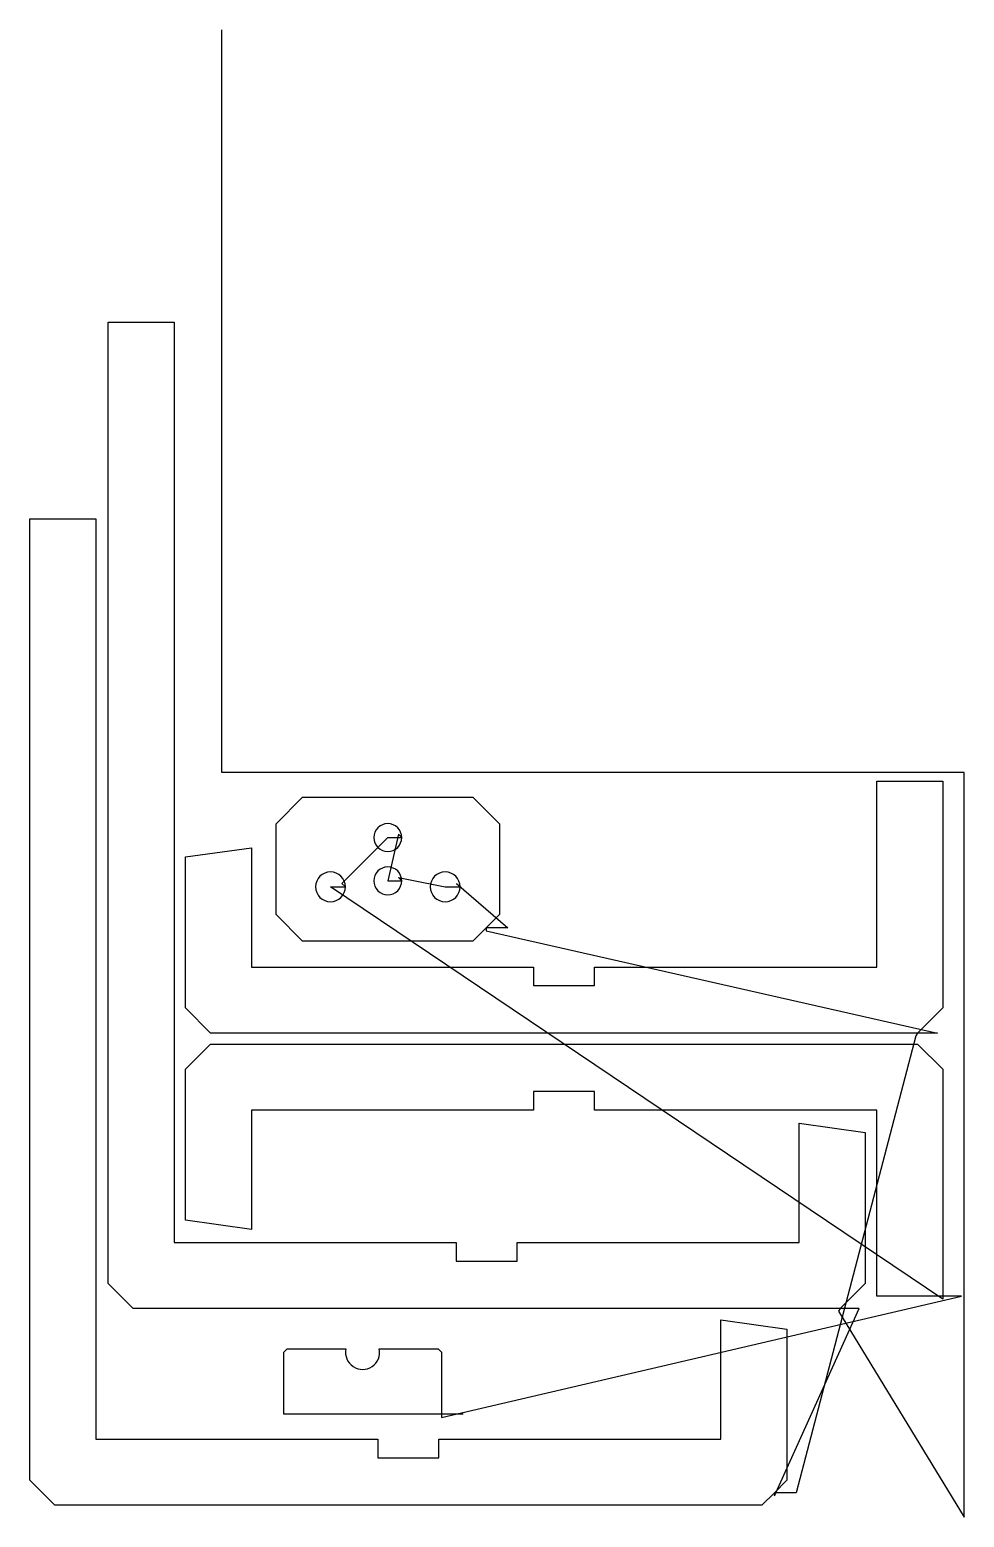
# Model space of a CAD drawing. Header units: metres. Extents: x 5435 to 6943, y 0 to 2400.
import ezdxf

# ---------------------------------------------------------------- set-up
doc = ezdxf.new("R2010")
doc.units = ezdxf.units.M

msp = doc.modelspace()

# ---------------------------------------------------------------- linework, layer by layer
at = {"layer": 'TOOL_0'}
for p, q in [((5745.17, 2398.998), (5745.17, 2399.998)), ((5745.17, 1201.457), (5745.17, 2398.998)), ((5561.896, 377.139), (5561.896, 1928.2)), ((5561.896, 1928.2), (5668.396, 1928.2)), ((5668.396, 1928.2), (5668.396, 443.2)), ((5435.347, 59.779), (5435.347, 1610.84)), ((5435.347, 1610.84), (5541.847, 1610.84)), ((5541.847, 1610.84), (5541.847, 125.84)), ((6942.989, 1201.457), (5745.17, 1201.457)), ((6942.989, 0.998), (6942.989, 1201.457)), ((6801.701, 887.793), (6801.701, 1187.793)), ((6801.701, 1187.793), (6908.201, 1187.793)), ((6908.201, 1187.793), (6908.201, 821.732)), ((5832.761, 1118.877), (5875.624, 1161.742)), ((5875.624, 1161.742), (6150.394, 1161.742)), ((6150.394, 1161.742), (6193.257, 1118.877)), ((5832.761, 972.493), (5832.761, 1118.877)), ((6193.257, 1118.877), (6193.257, 972.493)), ((5686.701, 1065.348), (5793.201, 1080.316)), ((5793.201, 1080.316), (5793.201, 887.793)), ((5938.848, 1022.784), (6013.008, 1096.685)), ((6030.205, 1101.988), (6013.008, 1026.788)), ((6013.008, 1096.685), (6035.508, 1096.685)), ((6035.508, 1096.685), (6030.205, 1101.988)), ((5686.701, 821.732), (5686.701, 1065.348)), ((6035.508, 1026.788), (6030.205, 1032.091)), ((6030.205, 1032.091), (6105.514, 1017.125)), ((6908.201, 351.701), (5920.505, 1017.127)), ((5920.505, 1017.127), (5944.505, 1017.127)), ((5944.505, 1017.127), (5938.848, 1022.784)), ((6013.008, 1026.788), (6035.508, 1026.788)), ((6105.514, 1017.125), (6129.514, 1017.125)), ((6129.514, 1017.125), (6123.857, 1022.782)), ((6123.857, 1022.782), (6206.826, 951.061)), ((5875.624, 929.628), (5832.761, 972.493)), ((6193.257, 972.493), (6171.825, 951.061)), ((6171.826, 951.06), (6150.394, 929.628)), ((6171.825, 951.061), (6171.825, 946.061)), ((6171.825, 946.061), (6899.776, 781.293)), ((6206.826, 951.061), (6171.826, 951.06)), ((6150.394, 929.628), (5875.624, 929.628)), ((5793.201, 887.793), (6248.201, 887.793)), ((6248.201, 887.793), (6248.201, 857.793)), ((6346.701, 857.793), (6346.701, 887.793)), ((6346.701, 887.793), (6801.701, 887.793)), ((6248.201, 857.793), (6346.701, 857.793)), ((5727.14, 781.293), (5686.701, 821.732)), ((6908.201, 821.732), (6867.762, 781.293)), ((6867.761, 781.293), (5727.14, 781.293)), ((6864.792, 776.971), (6671.627, 39.56)), ((6867.762, 781.293), (6864.792, 776.971)), ((6899.776, 781.293), (6867.761, 781.293)), ((5686.702, 722.849), (5727.141, 763.288)), ((5727.141, 763.288), (6867.762, 763.288)), ((6867.762, 763.288), (6908.201, 722.849)), ((5686.702, 479.233), (5686.702, 722.849)), ((6908.201, 722.849), (6908.201, 356.788)), ((6346.702, 686.788), (6248.202, 686.788)), ((6248.202, 686.788), (6248.202, 656.788)), ((6346.702, 656.788), (6346.702, 686.788)), ((6248.202, 656.788), (5793.202, 656.788)), ((5793.202, 656.788), (5793.202, 464.265)), ((6801.702, 656.788), (6346.702, 656.788)), ((6801.702, 356.788), (6801.702, 656.788)), ((6676.896, 443.2), (6676.896, 635.723)), ((6676.896, 635.723), (6783.396, 620.755)), ((6783.396, 620.755), (6783.396, 377.139)), ((5793.202, 464.265), (5686.702, 479.233)), ((5668.396, 443.2), (6123.396, 443.2)), ((6123.396, 443.2), (6123.396, 413.2)), ((6221.896, 413.2), (6221.896, 443.2)), ((6221.896, 443.2), (6676.896, 443.2)), ((6123.396, 413.2), (6221.896, 413.2)), ((5602.335, 336.7), (5561.896, 377.139)), ((6783.396, 377.139), (6742.957, 336.7)), ((6742.956, 336.7), (5602.335, 336.7)), ((6099.376, 161.052), (6938.635, 356.788)), ((6636.627, 34.559), (6773.427, 336.7)), ((6742.957, 336.7), (6740.038, 332.53)), ((6773.427, 336.7), (6742.956, 336.7)), ((6908.202, 356.788), (6801.702, 356.788)), ((6908.201, 356.788), (6908.201, 351.701)), ((6938.635, 356.788), (6908.202, 356.788)), ((6550.347, 125.84), (6550.347, 318.363)), ((6550.347, 318.363), (6656.847, 303.395)), ((6740.038, 332.53), (6942.989, -0.002)), ((6656.847, 303.395), (6656.847, 59.779)), ((5845.375, 266.466), (5850.461, 271.552)), ((5845.375, 166.052), (5845.375, 266.466)), ((5850.461, 271.552), (5945.431, 271.552)), ((5999.32, 271.552), (6094.29, 271.552)), ((6094.29, 271.552), (6099.376, 266.466)), ((6099.376, 266.466), (6099.376, 166.052)), ((6099.375, 166.052), (5845.375, 166.052)), ((6134.375, 166.052), (6099.375, 166.052)), ((6099.376, 166.052), (6099.376, 161.052)), ((5541.847, 125.84), (5996.847, 125.84)), ((5996.847, 125.84), (5996.847, 95.84)), ((6095.347, 95.84), (6095.347, 125.84)), ((6095.347, 125.84), (6550.347, 125.84)), ((5996.847, 95.84), (6095.347, 95.84)), ((5475.786, 19.34), (5435.347, 59.779)), ((6656.847, 59.779), (6636.627, 39.559)), ((6636.627, 39.56), (6616.407, 19.34)), ((6671.627, 39.56), (6636.627, 39.56)), ((6636.627, 39.559), (6636.627, 34.559)), ((6616.407, 19.34), (5475.786, 19.34)), ((6942.989, -0.002), (6942.989, 0.998)), ((6942.989, 0.998), (6942.989, -0.002)), ((6942.989, -0.002), (6942.989, 0.998))]:
    msp.add_line(p, q, dxfattribs=at)
for centre, radius, start, end in [((6013.008, 1096.685), 22.5, 0, 180), ((6013.008, 1096.685), 22.5, 180, 0), ((5920.505, 1017.127), 24, 0, 180), ((6013.008, 1026.788), 22.5, 0, 180), ((6105.514, 1017.125), 24, 0, 180), ((5920.505, 1017.127), 24, 180, 0), ((6013.008, 1026.788), 22.5, 180, 0), ((6105.514, 1017.125), 24, 180, 0), ((5972.375, 266.052), 27.5, 168.46288, 11.536704)]:
    msp.add_arc(centre, radius, start, end, dxfattribs=at)

doc.saveas('drawing.dxf')
